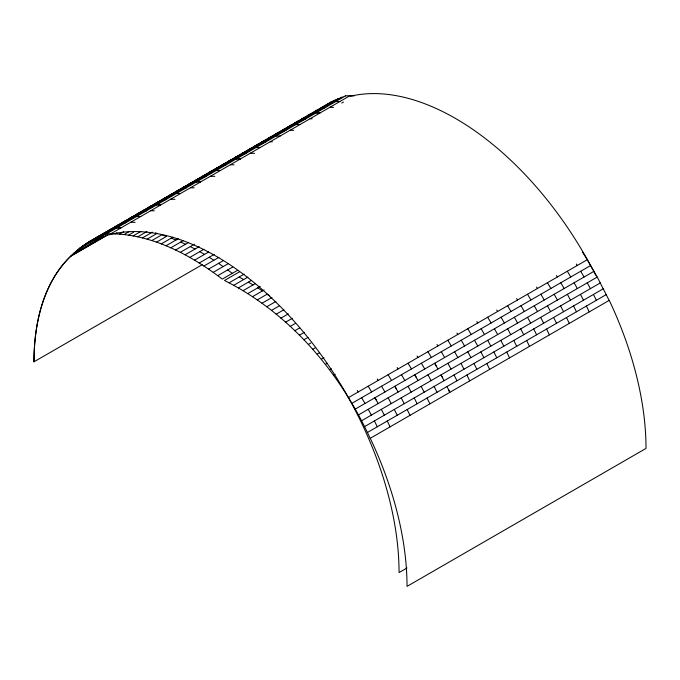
<?xml version="1.0" encoding="UTF-8"?>
<svg xmlns="http://www.w3.org/2000/svg" width="680" height="680" viewBox="0 0 680 680"><rect width="100%" height="100%" fill="white"/><g stroke="black" fill="none" stroke-linecap="round" stroke-linejoin="round"><path stroke-width="1.02" d="M237.15 270.538L222.309 279.106C189.184 253.801 149.328 232.84 106.599 233.801L345.652 95.812L331.228 101.949L88.884 241.825L79.398 248.37L70.865 256.088L107.406 234.982M90.78 244.588L93.517 241.893L90.78 243.474M89.352 242.624L92.412 240.303M170.553 195.466L172.074 194.31M230.291 160.973L231.821 159.817M319.889 109.251L321.436 108.078L319.762 109.046M203.507 175.993L205.105 174.879M225.02 163.387L221.858 165.571L223.542 164.602M244.936 151.886L241.774 154.071L243.329 152.992M261.69 142.57L263.245 141.499L256.768 145.409M303.076 118.498L304.683 117.394L301.521 119.578L306.536 116.68M103.929 233.478L105.536 232.373M123.845 221.986L125.451 220.873M143.752 210.486L145.367 209.381M163.676 198.985L165.274 197.88M185.19 186.38L182.028 188.564L184.594 187.085M283.161 129.999L284.767 128.894M322.991 107.007L331.228 101.949M95.574 238.119L98.838 236.079M115.49 226.627L118.754 224.578M135.405 215.126L138.669 213.078M155.32 203.626L158.584 201.577M175.236 192.125L178.5 190.085M195.151 180.633L198.416 178.585M215.067 169.133L218.331 167.084M234.982 157.632L238.246 155.593M254.898 146.141L258.162 144.092M274.805 134.64L278.077 132.591M294.721 123.139L297.993 121.099M314.636 111.647L317.909 109.599M85.621 243.874L334.696 100.189M82.459 246.058L102.374 234.557M103.181 234.09L107.389 231.659M112.328 228.811L114.019 227.834M114.809 227.375L116.442 226.431M117.257 225.964L119.825 224.476M120.606 224.026L124.806 221.603M125.562 221.161L129.795 218.722M134.725 215.874L136.417 214.897M137.19 214.455L138.916 213.452M140.547 212.517L142.231 211.548M143.012 211.089L144.755 210.086M147.262 208.632L152.158 205.81M154.606 204.399L157.08 202.971M159.605 201.51L161.305 200.532M162.919 199.597L164.67 198.585M165.35 198.194L167.203 197.123M167.832 196.758L169.516 195.789M169.685 195.687L174.59 192.865M176.962 191.496L179.503 190.026M185.444 186.592L189.618 184.186M190.29 183.795L198.704 178.942M199.401 178.534L201.952 177.064M204.349 175.678L207.043 174.123M207.672 173.757L209.525 172.694M212.695 170.858L219.445 166.965M224.281 164.169L225.947 163.208M226.78 162.732L229.406 161.211M230.154 160.778L234.192 158.448M234.387 158.338L239.36 155.465M244.205 152.668L245.964 151.657M246.704 151.224L248.387 150.255M249.22 149.77L251.745 148.316M252.535 147.857L256.624 145.494M264.188 141.134L265.863 140.165M266.637 139.714L268.345 138.728M269.144 138.269L270.819 137.3M272.459 136.357L274.168 135.371M274.916 134.938L276.666 133.926M279.149 132.489L284.121 129.625M286.535 128.231L289.034 126.786M291.55 125.332L293.225 124.364M294.856 123.428L296.582 122.434M297.33 121.992L299.081 120.989M308.907 115.311L311.474 113.832M313.879 112.438L316.506 110.925M317.203 110.525L319.014 109.48M88.884 241.825L99.272 236.547L338.257 98.575M79.398 248.37L91.843 241.188M94.333 239.751L100.98 235.917M99.272 236.547L102.927 235.093L341.904 97.121M78.82 249.45L76.449 250.818L81.447 247.936M73.602 253.394L90.236 243.788M94.359 241.408L103.471 236.147M107.21 235.152L70.754 256.199A258.171 149.065 60 0 0 33.983 361.811L202.198 264.707M110.874 233.733L349.851 95.761L354.195 95.854M115.218 233.835L116.858 232.883M341.734 103.054L343.434 102.068M119.62 234.099L123.734 231.719M124.083 234.532L129.038 231.667M128.596 235.127L133.594 232.237M133.161 235.892L140.887 231.429M137.768 236.819L146.956 231.514M142.409 237.915L152.362 232.169M147.084 239.173L157.046 233.418L155.474 233.002M151.784 240.584L161.746 234.838L166.472 236.419L156.51 242.165M161.254 243.899L172.873 237.184M166.013 245.786L178.449 238.603M170.773 247.817L183.234 240.626M175.542 250.002L187.994 242.82M180.31 252.339L194.361 244.222M185.062 254.804L199.197 246.644M189.814 257.414L203.949 249.246M194.54 260.151L208.667 252M199.24 263.015L214.225 254.371M203.923 266.007L218.926 257.346M208.573 269.118L223.575 260.457M213.189 272.34L228.182 263.687M217.77 275.672L232.747 267.019M239.479 271.83L224.494 280.483C290.079 313.471 339.991 372.138 370.158 438.345L609.246 300.348A258.171 149.056 60 0 1 646.009 448.417L407.023 586.381A258.171 149.065 60 0 0 370.269 438.319M229.1 282.803L244.086 274.15M233.742 285.277L247.911 277.1M238.4 287.903L250.894 280.695M243.091 290.675L255.561 283.475M247.792 293.599L260.253 286.407M252.509 296.675L264.137 289.96M257.236 299.897L267.197 294.151L269.56 295.834M261.97 303.272L271.923 297.517M266.696 306.782L275.893 301.478M271.422 310.437L279.098 306.008M276.131 314.228L283.841 309.782M280.832 318.163L288.286 313.863M285.506 322.226L292.281 318.317M290.156 326.425L295.094 323.57M294.772 330.743L299.752 327.87M299.353 335.189L304.368 332.299M303.9 339.753L308.014 337.374M308.389 344.428L310.828 343.017M312.834 349.205L315.265 347.803M317.212 354.093L319.659 352.682M321.521 359.108L323.969 357.697M325.728 364.174L327.361 363.23M329.698 369.614L331.33 368.671M333.591 375.122L335.197 374.195M348.262 397.715L587.248 259.734L597.244 277.066L609.135 300.373M351.696 403.461L590.682 265.489M355.036 409.241L594.014 271.269M358.267 415.038L597.244 277.066M361.394 420.861L600.372 282.889M364.421 426.683L603.398 288.711M367.344 432.523L606.322 294.55M407.023 567.987L399.058 572.586A258.137 149.039 60 0 0 216.529 256.436A258.137 149.039 60 0 0 34 361.82M307.947 115.345L311.312 113.441M288.031 126.845L291.397 124.942M268.115 138.346L271.481 136.433M248.2 149.838L251.566 147.934M228.284 161.339L231.65 159.434M208.369 172.839L211.735 170.935M188.453 184.331L191.828 182.427M168.546 195.831L171.912 193.928M148.631 207.332L151.997 205.428M128.715 218.824L132.081 216.92M108.8 230.325L112.166 228.421M321.274 107.695L324.734 105.935M301.359 119.187L304.819 117.436M281.444 130.688L284.903 128.928M261.528 142.188L264.988 140.429M241.612 153.68L245.072 151.92M221.697 165.18L225.156 163.421M201.781 176.681L205.249 174.921M181.866 188.181L185.334 186.422M161.951 199.673L165.418 197.914M142.035 211.174L145.503 209.415M122.119 222.675L125.587 220.915M102.204 234.167L105.672 232.416M314.78 111.681L318.342 110.075M294.865 123.182L298.426 121.567M274.95 134.674L278.511 133.067M255.034 146.174L258.596 144.568M235.119 157.675L238.68 156.06M215.203 169.167L218.764 167.56M195.287 180.668L198.849 179.061M175.372 192.168L178.933 190.553M155.456 203.668L159.018 202.054M137.326 214.353L135.541 215.16L139.102 213.554M115.626 226.661L119.187 225.054M328.296 104.32L331.95 102.867M308.38 115.821L312.035 114.368M288.464 127.321L292.12 125.859M268.549 138.814L272.204 137.36M248.633 150.314L252.288 148.852M228.718 161.815L232.373 160.352M208.803 173.306L212.457 171.853M188.887 184.807L192.542 183.353M168.98 196.307L172.626 194.845M149.065 207.799L152.711 206.346M129.149 219.3L132.804 217.847M109.233 230.8L112.888 229.347M321.988 108.613L325.737 107.312L323.867 107.967M302.073 120.114L305.822 118.813M282.157 131.606L285.906 130.305M262.242 143.106L265.99 141.805M242.335 154.606L246.075 153.306M222.419 166.099L226.159 164.798M202.504 177.599L206.244 176.298M182.589 189.1L186.328 187.799M162.673 200.6L166.413 199.299M142.757 212.092L146.506 210.792M122.842 223.593L126.591 222.292M102.927 235.093L106.675 233.792M345.576 95.829L349.851 95.761M335.623 101.575L339.898 101.507L337.764 101.541M315.707 113.075L319.982 113.007L317.841 113.041M295.791 124.568L300.067 124.499M275.876 136.068L280.151 136M255.96 147.569L260.236 147.5M236.045 159.069L240.321 158.993L238.178 159.026M216.13 170.561L220.405 170.493L218.263 170.527M196.214 182.061L200.489 181.994L198.347 182.028M176.298 193.554L180.574 193.486L178.441 193.519M156.383 205.054L160.658 204.986L158.525 205.02M136.468 216.554L140.743 216.487M116.56 228.055L120.836 227.987L118.703 228.021M329.936 107.253L333.557 107.338M310.021 118.754L312.188 118.805M290.105 130.254L293.726 130.331M270.19 141.746L272.365 141.797M250.274 153.246L254.618 153.34M230.367 164.747L233.979 164.823M210.452 176.239L214.795 176.341M190.536 187.739L194.148 187.825M170.62 199.24L174.964 199.333M150.705 210.732L154.326 210.817M130.79 222.232L135.133 222.334M171.215 238.144L175.967 240.031M180.736 242.072L185.504 244.256M190.264 246.585L195.024 249.058M239.062 277.058L243.695 279.531M199.767 251.659L204.493 254.405M248.361 282.157L253.045 284.928M209.202 257.269L213.877 260.262M257.754 287.852L262.471 290.929M218.535 263.364L223.142 266.585M227.724 269.918L232.262 273.36M582.352 251.889L587.248 259.734M576.385 264.027L577.286 265.489M556.486 275.545L557.37 276.981M536.571 287.045L537.455 288.481M516.664 298.554L517.539 299.982M496.748 310.054L497.624 311.474M476.833 321.555L477.708 322.975M456.917 333.047L457.802 334.475M437.002 344.539L437.886 345.967M417.078 356.031L417.971 357.467M397.162 367.531L398.055 368.968M377.247 379.024L378.139 380.469M357.323 390.507L358.224 391.96M567.332 271.235L570.766 276.99M547.417 282.736L550.851 288.481M527.501 294.227L530.935 299.982M507.586 305.728L511.02 311.482M487.671 317.228L491.104 322.975M467.755 328.721L471.189 334.475M447.839 340.221L451.273 345.975M427.924 351.721L431.358 357.467M408.008 363.214L411.442 368.968M388.093 374.714L391.527 380.469M368.177 386.214L371.611 391.96M580.72 271.235L584.052 277.015M560.804 282.736L564.137 288.515M540.889 294.236L544.221 300.007M520.973 305.728L524.314 311.508M501.058 317.228L504.398 323.008M481.142 328.729L484.483 334.5M461.227 340.221L464.567 346.001M441.312 351.721L444.652 357.501M421.404 363.222L424.736 368.993M401.489 374.714L404.821 380.494M381.574 386.214L384.905 391.995M361.658 397.715L364.99 403.495M436.331 366.197L434.69 363.248L437.929 369.053M416.415 377.689L414.774 374.748L418.013 380.545M396.508 389.19L394.859 386.249L398.098 392.046M376.592 400.69L374.952 397.74L378.182 403.546M574.098 282.761L577.328 288.567M554.183 294.262L557.413 300.067M534.267 305.762L537.498 311.559M514.352 317.254L517.582 323.06M494.437 328.754L497.666 334.56M474.521 340.255L477.76 346.052M454.606 351.747L457.844 357.552M587.29 282.82L590.418 288.635M567.375 294.312L570.503 300.135M547.46 305.813L550.587 311.627M527.544 317.313L530.672 323.127M507.629 328.805L510.756 334.628M487.713 340.306L490.841 346.12M467.798 351.806L470.925 357.62M447.882 363.298L451.01 369.121M427.966 374.799L431.103 380.613M408.051 386.3L411.188 392.113M388.135 397.791L391.272 403.614M368.22 409.292L371.356 415.106M580.457 294.38L583.483 300.212M560.541 305.881L563.567 311.712M540.634 317.381L543.66 323.204M520.718 328.874L523.744 334.704M500.803 340.374L503.829 346.205M480.887 351.875L483.913 357.697M460.972 363.366L463.998 369.197M444.083 380.698L441.056 374.867L442.569 377.782M421.141 386.368L424.167 392.19M401.225 397.859L404.251 403.69M381.31 409.36L384.336 415.191M593.444 294.466L596.36 300.297M573.529 305.957L576.444 311.788M553.613 317.458L556.529 323.289M533.698 328.958L536.613 334.789M513.783 340.45L516.707 346.281M493.867 351.951L496.791 357.782M473.952 363.451L476.875 369.282M454.036 374.944L456.96 380.774M434.12 386.444L437.044 392.275M414.214 397.945L417.129 403.775M394.298 409.436L397.214 415.267M374.382 420.937L377.298 426.768M586.406 306.043L589.22 311.874M566.491 317.543L569.304 323.374M546.575 329.043L549.389 334.866M526.66 340.536L529.473 346.366M506.744 352.036L509.558 357.867M486.829 363.536L489.642 369.359M466.913 375.028L469.727 380.859M448.409 389.445L449.812 392.36L446.998 386.529M427.082 398.029L429.896 403.852M407.175 409.522L409.989 415.352M387.26 421.022L390.074 426.853M350.429 96.22A258.137 149.039 60 0 1 592.926 269.858M593.402 270.75A258.137 149.039 60 0 1 595.731 275.255"/></g></svg>
